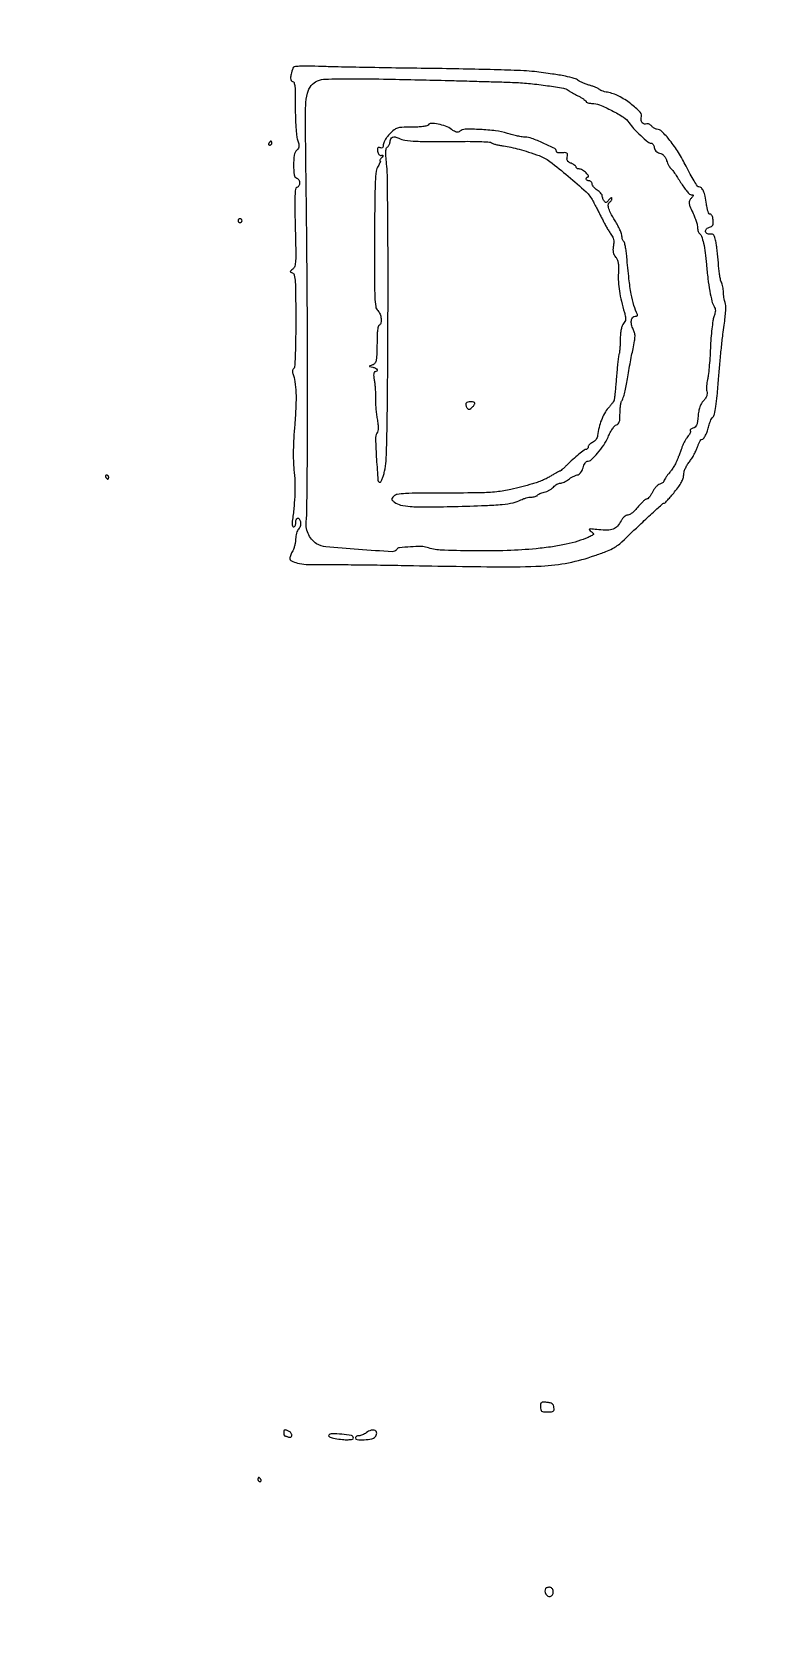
# Model space of a CAD drawing. Extents: x 0 to 5034, y 0 to 2560.
# Drawn here: x 553 to 922, y 1279 to 2089 of the extents above; entities that cross this region are included whole.
import ezdxf

# ---------------------------------------------------------------- set-up
doc = ezdxf.new("R2010")
doc.units = 0

msp = doc.modelspace()

# ---------------------------------------------------------------- linework, layer by layer
for points in [[(1302.591156, 2312.41867, -0.000002), (1321.157236, 2312.214958, -0.000002), (1342.798547, 2311.977339, -0.000002), (1365, 2311.733402, -0.001584)], [(524.94203, 1406.5, -0.000002), (524.957967, 1420.439069, -0.000002), (524.972858, 1433.372917, -0.000002), (524.985445, 1444.229163, -0.000017)]]:
    msp.add_lwpolyline(points, format="xyb")
for points in [[(683.554015, 2070.754891, 0.01454), (682.683478, 2067.609895, 0.054995), (682.416969, 2065.588416, 0.124688), (682.680853, 2064.445414, 0.281017), (683.410772, 2064, -0.325377), (684.164624, 2063.451342, -0.051302), (684.570224, 2061.548316, -0.024293), (684.776477, 2058.050754, -0.003851), (684.794518, 2051.174999, 0.00791), (684.85247, 2045.78, 0.010704), (685.086276, 2040.909541, 0.01082), (685.450805, 2036.915421, 0.051576), (685.940726, 2034.679603, -0.018107), (686.533139, 2032.639136, -0.079103), (686.643853, 2031.391066, -0.116424), (686.343205, 2030.42329, -0.06318), (685.576033, 2029.433175, 0.161466), (684.295462, 2026.882128, 0.034928), (683.919524, 2021.894499, 0.032238), (684.208134, 2017.012683, 0.276996), (685.5, 2015.361626, -0.170202), (686.541199, 2014.478245, -0.126703), (686.957927, 2013.017926, -0.129591), (686.61438, 2011.562679, -0.18063), (685.621227, 2010.684893, 0.275427), (684.889025, 2009.754709, 0.021701), (684.607611, 2006.488201, 0.014807), (684.536983, 2001.026909, 0.002473), (684.763767, 1990.542374, -0.001999), (685.030162, 1978.743539, -0.019706), (684.926686, 1973.776889, -0.049862), (684.490397, 1971.071316, -0.171632), (683.502241, 1969.625297, 0.013842), (682.470274, 1968.825947, 0.205433), (682.264182, 1968.42895, 0.301158), (682.449258, 1968.09919, 0.026986), (683.359701, 1967.692211, -0.259207), (684.293853, 1966.576686, -0.030494), (684.725825, 1963.244594, -0.01524), (684.952381, 1957.201831, -0.001749), (685, 1943.590402, -0.002977), (684.938167, 1933.207085, -0.008081), (684.731592, 1925.850232, -0.004215), (684.439349, 1920.306161, -0.243691), (683.931826, 1919.457866, 0.128727), (683.572984, 1919.081205, 0.081813), (683.368757, 1918.507273, 0.072619), (683.345928, 1917.828522, 0.066308), (683.514983, 1917.148849, -0.05847), (684.59599, 1913.075412, -0.026247), (685.095052, 1907.552173, -0.020655), (685.069056, 1900.477544, -0.010101), (684.481516, 1891.47621, 0.007213), (683.997278, 1884.663151, 0.010245), (683.778449, 1878.594254, 0.011607), (683.819159, 1873.279858, 0.018827), (684.128397, 1868.773971, -0.017935), (684.539898, 1862.930528, -0.01626), (684.551525, 1856.877755, -0.015399), (684.160564, 1850.517582, -0.012597), (683.362507, 1843.75, 0.020912), (683.201864, 1842.161024, 0.05116), (683.252676, 1840.988051, 0.085067), (683.492293, 1840.25331, 0.278326), (683.912102, 1840, 0.173479), (684.327214, 1840.148496, 0.093485), (684.68043, 1840.570164, 0.07381), (684.919433, 1841.198437, 0.054092), (685, 1841.940983, -0.065544), (685.221749, 1843.625325, -0.246708), (685.921245, 1844.382903, -0.339806), (686.73398, 1844.119291, -0.086778), (687.348423, 1842.775629, -0.066051), (687.47122, 1841.789349, -0.055077), (687.346714, 1840.739889, -0.05566), (686.998919, 1839.754603, -0.071377), (686.462113, 1838.958136, 0.077925), (685.898029, 1838.097212, 0.033888), (685.419087, 1836.812111, 0.032493), (685.085859, 1835.349664, 0.037195), (684.964565, 1833.921259, -0.034196), (684.846814, 1832.42857, -0.023851), (684.519732, 1830.77062, -0.024153), (684.050768, 1829.203493, -0.045093), (683.5, 1828, 0.016546), (682.950347, 1826.960073, 0.017383), (682.480268, 1825.902825, 0.017299), (682.139252, 1824.965752, 0.070878), (682.035435, 1824.37132, 0.291697), (682.893685, 1822.927322, 0.057315), (685.862424, 1821.83561, 0.043134), (690.235774, 1821.167184, 0.023728), (695.652033, 1821.069659, -0.008718), (700.493991, 1821.1278, -0.001014), (711.329035, 1821.046994, -0.001219), (724.215114, 1820.893342, -0.000995), (738, 1820.667922, 0.00166), (787.250742, 1819.92801, 0.015611), (808.412472, 1820.341094, 0.035507), (822.119039, 1822.017761, 0.03644), (835.328445, 1825.610402, 0.006563), (840.923182, 1827.662323, 0.026949), (844.222296, 1829.129827, 0.040256), (846.640444, 1830.622032, 0.031754), (849, 1832.596761, -0.001058), (858.629365, 1841.716337, -0.00376), (864.857678, 1847.502086, -0.001422), (869.484791, 1851.711928, -0.182553), (870.195059, 1851.990886, 0.198213), (870.617061, 1852.171531, 0.005474), (872.023958, 1853.639875, 0.010474), (873.649143, 1855.448114, 0.006902), (875.445059, 1857.591668, 0.016218), (877.491406, 1860.277125, 0.03242), (878.895036, 1862.546622, 0.041625), (879.72954, 1864.488516, 0.080844), (880, 1866.150307, -0.067509), (880.196198, 1867.596819, -0.035012), (880.804626, 1869.318899, -0.032539), (881.728967, 1871.11774, -0.031174), (882.890871, 1872.808638, 0.024242), (884.084665, 1874.4954, 0.01654), (885.281136, 1876.517225, 0.0167), (886.307536, 1878.5485, 0.032012), (886.968423, 1880.25, -0.020146), (887.487569, 1881.686621, -0.029542), (888.06715, 1882.898438, -0.02929), (888.629587, 1883.788113, -0.241668), (889.042368, 1884, 0.2347), (889.969485, 1884.460558, 0.04082), (891.05102, 1886.158759, 0.039574), (892.01818, 1888.406161, 0.036991), (892.645421, 1890.828912, -0.037658), (892.942401, 1891.969744, -0.026255), (893.439028, 1893.20436, -0.026591), (894.044424, 1894.34453, -0.048608), (894.671377, 1895.18937, 0.13003), (895.489107, 1896.771832, 0.017556), (896.176426, 1900.480753, 0.013905), (896.848843, 1906.04228, 0.003977), (897.582519, 1914.69817, -0.003383), (898.207195, 1922.173747, -0.003036), (898.954208, 1929.914462, -0.003044), (899.70903, 1936.852626, -0.009546), (900.333385, 1941.5, 0.010242), (900.847296, 1945.366021, 0.016316), (901.110624, 1948.690494, 0.01735), (901.14165, 1951.338201, 0.083266), (900.858948, 1952.8151, -0.032239), (900.529269, 1953.916576, -0.016542), (900.252316, 1955.331577, -0.01637), (900.062468, 1956.812927, -0.023686), (900, 1958.130841, 0.028849), (899.925627, 1959.418753, 0.022276), (899.701631, 1960.807552, 0.022746), (899.37439, 1962.089455, 0.049032), (898.984276, 1963.029381, -0.068814), (898.56383, 1964.167103, -0.012752), (898.139028, 1966.363264, -0.013461), (897.774396, 1968.976322, -0.011916), (897.533171, 1971.713639, 0.006639), (897.306278, 1974.641304, 0.005117), (896.98374, 1977.828381, 0.005176), (896.620977, 1980.800744, 0.012308), (896.274153, 1983, 0.015386), (895.742077, 1985.474522, 0.094889), (895.199611, 1986.651811, 0.177946), (894.425993, 1987.178353, 0.088237), (893.225258, 1987.26179, -0.145559), (891.666661, 1987.549347, -0.268628), (890.988447, 1988.597283, -0.223266), (891.518839, 1989.888356, -0.122075), (893.053614, 1990.724271, 0.075087), (894.047015, 1991.150931, 0.143176), (894.622219, 1991.792625, 0.105814), (894.861215, 1992.788416, 0.030443), (894.803614, 1994.380652, 0.035832), (894.602865, 1995.559594, 0.056881), (894.248356, 1996.519039, 0.077915), (893.806155, 1997.134416, 0.24993), (893.339724, 1997.279908, -0.310701), (892.821437, 1997.508278, -0.049099), (892.305276, 1998.562888, -0.037388), (891.838042, 2000.173791, -0.018337), (891.47459, 2002.279908, 0.018156), (890.792057, 2006.243598, 0.052113), (889.938618, 2008.899066, 0.087215), (888.895687, 2010.459803, 0.204721), (887.631633, 2011, -0.250056), (886.930115, 2011.374238, -0.008866), (885.214246, 2014.033994, -0.014528), (883.276773, 2017.370092, -0.009441), (881.224953, 2021.328489, 0.024082), (877.376051, 2028.250149, 0.029005), (873.090628, 2034.334402, 0.027567), (869.035085, 2038.895877, 0.199829), (866.382727, 2040, -0.101636), (865.855754, 2040.108237, -0.040798), (865.202348, 2040.453993, -0.038217), (864.53708, 2040.954142, -0.039276), (863.962231, 2041.545509, 0.057367), (863.381065, 2042.101724, 0.06052), (862.698586, 2042.499737, 0.067657), (862.022425, 2042.688302, 0.126485), (861.461641, 2042.623654, -0.165355), (860.275838, 2042.577783, -0.138025), (859.204956, 2043.254249, -0.1314), (858.609577, 2044.421182, -0.145229), (858.708042, 2045.681553, 0.289663), (858.131209, 2048.564373, 0.040275), (853.370438, 2052.815546, 0.042687), (847.331935, 2056.62736, 0.074354), (841.738955, 2058.538874, -0.018126), (840.259933, 2058.865169, -0.023156), (838.926683, 2059.277136, -0.022021), (837.868288, 2059.712227, -0.146832), (837.446733, 2060.086188, 0.139185), (837.013657, 2060.482124, 0.017083), (835.835554, 2061.022243, 0.019151), (834.357969, 2061.574045, 0.014732), (832.707778, 2062.065852, -0.018247), (830.98685, 2062.591938, -0.017833), (829.29541, 2063.245705, -0.018046), (827.854211, 2063.925209, -0.061632), (827, 2064.509322, 0.115102), (825.027646, 2065.570706, 0.016421), (820.526511, 2066.632458, 0.014205), (814.106965, 2067.73709, 0.005241), (805, 2068.941748, 0.020521), (799.616424, 2069.373347, 0.002034), (786.659375, 2069.825677, 0.002561), (771.205126, 2070.223036, 0.00203), (754.5, 2070.499092, -0.000676), (737.373143, 2070.735734, -0.000725), (720.642894, 2071.013808, -0.000686), (706.271136, 2071.293261, -0.003435), (698.220492, 2071.516187, 0.003944), (691.081843, 2071.706589, 0.017662), (686.899684, 2071.637406, 0.023424), (684.28113, 2071.378111, 0.289217)], [(762, 2064.479898, -0.00039), (772.312757, 2064.203208, -0.000441), (782.2125, 2063.921146, -0.000401), (790.629815, 2063.667138, -0.00242), (795, 2063.510569, -0.014871), (802.928873, 2062.95152, -0.01125), (811.589362, 2061.884122, -0.007048), (819.517549, 2060.610967, -0.113324), (822, 2059.564302, 0.021303), (822.820031, 2059.024584, 0.005793), (824.160938, 2058.242682, 0.00585), (825.704297, 2057.390247, 0.006051), (827.25, 2056.583915, -0.016692), (828.686563, 2055.795186, -0.023946), (829.898438, 2054.995355, -0.021408), (830.805026, 2054.271092, -0.216784), (831, 2053.842529, 0.267776), (831.187149, 2053.518136, 0.056888), (831.808834, 2053.247493, 0.045294), (832.698519, 2053.061197, 0.02898), (833.753479, 2053, -0.096923), (837.718881, 2052.224036, -0.022565), (843.910985, 2049.372162, -0.022017), (849.803614, 2045.992357, -0.107887), (852.517402, 2043.309188, 0.043758), (854.823851, 2040.359275, 0.018521), (858.389163, 2036.813075, 0.012426), (862.06096, 2033.587306, 0.175771), (863.680005, 2033, -0.167872), (864.155389, 2032.835764, -0.077368), (864.607879, 2032.351105, -0.063574), (864.970784, 2031.636107, -0.049801), (865.180449, 2030.790994, 0.079626), (865.478706, 2029.835547, 0.079466), (866.060752, 2029.020417, 0.076075), (866.892918, 2028.400516, 0.064631), (867.919567, 2028.014897, -0.078736), (869.039057, 2027.558164, -0.071168), (870.006816, 2026.76493, -0.06257), (870.809932, 2025.633066, -0.041863), (871.441446, 2024.173906, 0.020207), (871.940258, 2022.86925, 0.022492), (872.527132, 2021.656089, 0.02256), (873.11561, 2020.675823, 0.099105), (873.589471, 2020.200004, -0.086056), (874.173881, 2019.642785, -0.006572), (875.451466, 2017.869689, -0.008877), (876.918604, 2015.694885, -0.006646), (878.459728, 2013.25, 0.016407), (880.034931, 2010.855951, 0.023013), (881.605213, 2008.835938, 0.0205), (883.005265, 2007.326427, 0.198031), (883.797124, 2007, -0.043015), (884.567839, 2006.933572, -0.381214), (884.762817, 2006.687681, -0.159976), (884.589552, 2006.247831, -0.010762), (883.693425, 2005.213733, 0.072259), (882.88703, 2004.012731, 0.142324), (882.700592, 2002.888074, 0.070399), (883.111116, 2001.33886, 0.008566), (884.538438, 1998.114436, -0.015085), (885.480693, 1995.908562, -0.015601), (886.276916, 1993.674239, -0.015494), (886.844493, 1991.701509, -0.062371), (887, 1990.45972, 0.038145), (887.071851, 1989.519285, 0.041711), (887.285767, 1988.62929, 0.045785), (887.598834, 1987.910484, 0.129455), (887.972825, 1987.516795, -0.177958), (889.018284, 1986.183536, -0.023007), (889.989337, 1982.630107, -0.022595), (890.832981, 1977.874397, -0.012452), (891.454939, 1972, 0.010391), (892.176764, 1964.903099, 0.014355), (893.13887, 1958.573674, 0.014038), (894.215516, 1953.463077, 0.08081), (895.280907, 1950.921804, -0.066678), (895.764287, 1949.854007, -0.076718), (895.918909, 1948.747125, -0.059458), (895.742797, 1947.431982, -0.023775), (895.205902, 1945.692867, 0.050553), (894.697626, 1943.668165, 0.008286), (894.179912, 1939.657119, 0.009046), (893.73282, 1934.899472, 0.007871), (893.433326, 1929.90265, -0.005578), (893.156609, 1924.902039, -0.006399), (892.777951, 1920.133051, -0.005812), (892.358512, 1916.101094, -0.036168), (891.971257, 1914.060928, 0.028503), (891.664687, 1912.570756, 0.02269), (891.499883, 1910.936985, 0.023227), (891.486534, 1909.405423, 0.052091), (891.650705, 1908.255565, -0.069696), (891.781239, 1907.037275, -0.076877), (891.562209, 1905.872552, -0.066536), (890.963178, 1904.699709, -0.037292), (889.955214, 1903.452327, 0.056038), (888.883195, 1902.019178, 0.048764), (888.096548, 1900.316628, 0.040788), (887.55329, 1898.22264, 0.022397), (887.216222, 1895.593807, -0.013962), (886.895587, 1892.708177, -0.066018), (886.451913, 1891.107725, -0.120739), (885.753954, 1890.175337, -0.108452), (884.676982, 1889.62578, 0.038758), (883.925559, 1889.365662, 0.081893), (883.409298, 1889.031722, 0.152404), (883.205931, 1888.68522, 0.258983), (883.295852, 1888.370815, -0.22062), (883.444911, 1887.963874, -0.070617), (883.298109, 1887.320001, -0.055021), (882.906068, 1886.557864, -0.037652), (882.308603, 1885.788508, 0.03878), (881.565884, 1884.827648, 0.016913), (880.72721, 1883.449542, 0.016618), (879.930754, 1881.918355, 0.021285), (879.306421, 1880.457357, -0.000095), (878.714972, 1878.893022, -0.000057), (878.013962, 1877.040612, -0.000057), (877.317442, 1875.201341, -0.000101), (876.741109, 1873.680897, -0.030301), (876.063328, 1872.17574, -0.015686), (875.046816, 1870.379854, -0.015537), (873.882773, 1868.59343, -0.022737), (872.741109, 1867.104172, 0.011982), (871.691289, 1865.794056, 0.015948), (870.805201, 1864.552059, 0.013211), (870.136481, 1863.488687, 0.134542), (870, 1862.990662, -0.183055), (869.858252, 1862.616463, -0.053487), (869.395777, 1862.194419, -0.045991), (868.730428, 1861.794746, -0.035436), (867.94307, 1861.481931, 0.09453), (867.039027, 1860.992933, 0.037599), (866.012055, 1860.017838, 0.035515), (865.032766, 1858.769343, 0.03731), (864.257858, 1857.414543, -0.027356), (863.544227, 1856.107221, -0.035694), (862.746348, 1855.003022, -0.0386), (861.978722, 1854.218077, -0.181812), (861.398817, 1854, 0.164331), (860.743301, 1853.778577, 0.021615), (859.598977, 1852.825, 0.02322), (858.303174, 1851.53183, 0.017534), (857, 1850, -0.026694), (855.648353, 1848.468901, -0.031286), (854.207286, 1847.175, -0.032823), (852.876178, 1846.257553, -0.135277), (851.941651, 1846, 0.120776), (851.087963, 1845.790738, 0.058432), (850.152258, 1845.154009, 0.051337), (849.255633, 1844.199187, 0.043563), (848.51533, 1843.029644, -0.064395), (846.713714, 1840.429076, -0.115707), (844.590957, 1838.958259, -0.091473), (841.680465, 1838.389139, -0.029821), (837.29052, 1838.604231, 0.003639), (833.77173, 1838.961922, 0.078109), (832.732415, 1838.897532, 0.562447), (832.609716, 1838.537341, 0.054627), (833.429555, 1837.749851, -0.030218), (834.516552, 1836.8031, -0.325082), (834.607117, 1836.259939, -0.165632), (834.087766, 1835.74707, -0.008638), (831.929555, 1834.747956, -0.029463), (826.848615, 1832.850683, -0.020914), (820.963505, 1831.306244, -0.01788), (814.046047, 1830.054154, -0.010913), (805.806727, 1829.048254, -0.017538), (791.322529, 1828.111471, -0.010318), (773.968176, 1827.957404, -0.007512), (757.663975, 1828.39417, -0.075464), (751, 1829.692711, 0.086804), (748.149941, 1830.181701, 0.015206), (742.688185, 1829.997754, 0.009777), (737.120928, 1829.531075, 0.232572), (735.826396, 1828.719103, -0.275226), (733.546901, 1827.532172, -0.003433), (716.49444, 1828.624146, -0.005741), (700.092055, 1829.977065, -0.122168), (695.521193, 1831.578071, -0.071606), (692.938503, 1833.857047, -0.077173), (691.18112, 1836.718406, -0.073434), (690.316844, 1840.101294, -0.056863), (690.355201, 1843.908748, 0.027536), (690.584803, 1847.249519, 0.00071), (690.767307, 1862.279445, 0.001505), (690.903472, 1879.933611, 0.001027), (690.956643, 1900, 0.000808), (690.92432, 1931.712431, 0.001198), (690.784549, 1959.501117, 0.000926), (690.482848, 1992.021001, 0.000286), (689.909699, 2041, -0.011893), (690.034793, 2051.866462, -0.054022), (690.937113, 2058.122857, -0.101968), (692.798789, 2061.933833, -0.129499), (695.891518, 2064.31234, -0.093638), (699.954672, 2065.183875, -0.005508), (712.63498, 2065.355702, -0.00571), (731.41068, 2065.188888, -0.001435)], [(751.566578, 2042.107725, -0.204867), (750.913708, 2041.648422, -0.019052), (748.928351, 2041.305902, -0.020863), (746.332746, 2041.068991, -0.01198), (743.190983, 2040.989352, 0.008894), (738.381438, 2040.897129, 0.065266), (736.117715, 2040.514815, 0.096042), (734.408517, 2039.605011, 0.029824), (732.25, 2037.632991, 0.028561), (731.006173, 2036.196911, 0.029909), (729.954687, 2034.649607, 0.031339), (729.216652, 2033.212439, 0.103305), (729, 2032.175024, -0.043253), (728.91689, 2031.216089, -0.161385), (728.634173, 2030.689751, -0.207911), (728.145498, 2030.51254, -0.076226), (727.412004, 2030.672141, 0.069516), (726.65326, 2030.847875, 0.270499), (726.233961, 2030.650702, 0.163642), (726.069283, 2030.074702, 0.026063), (726.185745, 2028.890756, 0.051098), (726.427946, 2027.951144, 0.086737), (726.835499, 2027.251438, 0.116294), (727.359409, 2026.862355, 0.157119), (727.943014, 2026.806424, -0.032545), (728.64276, 2026.912953, -0.415137), (728.826499, 2026.757889, -0.184783), (728.726581, 2026.41376, -0.011175), (728.046828, 2025.556424, 0.023256), (727.595838, 2024.9585, 0.051591), (727.324167, 2024.4572, 0.107472), (727.265003, 2024.130979, 0.404084), (727.400608, 2024, -0.471356), (727.539317, 2023.831887, -0.047194), (727.37143, 2023.259703, -0.033178), (726.982875, 2022.447163, -0.016915), (726.394834, 2021.47984, 0.115431), (725.460978, 2018.923073, 0.017979), (725.004356, 2013.525374, 0.009856), (724.738937, 2004.289371, 0.001306), (724.61366, 1984.737961, 0.001105), (724.581016, 1964.147576, 0.01115), (724.77768, 1955.570083, 0.023396), (725.216186, 1950.8175, 0.163075), (726.241879, 1948.758121, -0.100603), (727.371159, 1947.052636, -0.069014), (727.939232, 1944.795188, -0.075521), (727.851296, 1942.704621, -0.209076), (727.031928, 1941.519733, 0.153444), (726.653521, 1941.081888, 0.035779), (726.328778, 1940.154035, 0.033637), (726.094112, 1938.983736, 0.027514), (725.997646, 1937.710716, -0.001689), (725.748056, 1927.311879, -0.030349), (725.454684, 1923.98876, -0.116551), (724.807307, 1922.371632, -0.159594), (723.559641, 1921.439902, 0.004558), (722.185716, 1920.963098, 0.363221), (722.078111, 1920.779798, 0.307997), (722.237583, 1920.613192, 0.003871), (723.75, 1920.3035, -0.074217), (725.153143, 1919.803374, -0.158371), (725.942408, 1918.983055, -0.356762), (725.78215, 1918.308941, -0.164466), (724.868331, 1918, 0.276916), (724.413511, 1917.727186, 0.100485), (724.189647, 1916.976759, 0.050822), (724.205016, 1915.690027, 0.015282), (724.486452, 1913.75, -0.017707), (724.763118, 1911.77552, -0.009586), (724.970504, 1909.330953, -0.009538), (725.086536, 1906.831257, -0.014848), (725.081393, 1904.67452, 0.018835), (725.093913, 1902.433431, 0.00995), (725.269443, 1899.657674, 0.009887), (725.562219, 1896.820439, 0.01505), (725.93901, 1894.372102, -0.014651), (726.344415, 1891.751747, -0.034039), (726.455916, 1889.767864, -0.046301), (726.297554, 1888.257151, -0.090563), (725.852835, 1887.135959, 0.149559), (725.094996, 1884.302345, 0.006641), (725.596985, 1874.038267, 0.004204), (726.344445, 1863.462329, 0.391269), (727.385932, 1862.5, 0.283137), (727.799954, 1862.754883, 0.017899), (728.423665, 1864.110054, 0.02204), (729.072873, 1865.880459, 0.014216), (729.674563, 1867.981034, 0.052331), (730.435385, 1873.15596, 0.004716), (730.854558, 1886.260347, 0.003825), (731.158949, 1906.696085, 0.000774), (731.365633, 1942.981034, 0.001248), (731.410694, 1970.259764, 0.001735), (731.305296, 1994.692197, 0.001061), (731.101595, 2015.257549, 0.022166), (730.755281, 2021.396657, -0.007155), (730.387769, 2025.641336, -0.024254), (730.322298, 2028.419951, -0.033951), (730.492123, 2030.244362, -0.217466), (730.994763, 2030.996763, 0.067886), (731.446082, 2031.3686, 0.043911), (731.860789, 2031.904793, 0.043543), (732.179919, 2032.51254, 0.061692), (732.344604, 2033.100106, -0.050003), (732.849851, 2035.079086, -0.186599), (733.680778, 2036.028687, -0.191619), (734.918143, 2036.158273, -0.053029), (736.766935, 2035.419284, 0.090199), (739.843167, 2034.446395, 0.019611), (745.411225, 2033.959756, 0.012564), (754.074388, 2033.761919, 0.002808), (768.861622, 2033.87888, -0.006408), (774.063995, 2033.88257, -0.009428), (778.632666, 2033.741073, -0.005303), (782.451333, 2033.51006, -0.151117), (783.361622, 2033.155952, 0.090255), (784.09196, 2032.765519, 0.014876), (785.634351, 2032.320054, 0.015932), (787.502243, 2031.903233, 0.013476), (789.5, 2031.579316, -0.020084), (793.170381, 2030.93432, -0.013093), (797.34926, 2029.910338, -0.011527), (802.047094, 2028.510792, -0.007957), (807.300455, 2026.720139, -0.076438), (812.659603, 2023.813255, -0.012306), (821.972057, 2016.371673, -0.011697), (830.921533, 2008.48753, -0.087299), (834.340405, 2004, 0.000646), (834.912124, 2002.896947, 0.000444), (835.563504, 2001.646875, 0.000447), (836.192937, 2000.444155, 0.000909), (836.690317, 1999.5, -0.002529), (837.245444, 1998.437893, -0.000701), (838.105775, 1996.765625, -0.000708), (839.074511, 1994.869529, -0.000742), (840.022849, 1993, 0.0096), (841.002607, 1991.150491, 0.009218), (842.06556, 1989.314458, 0.009184), (843.062092, 1987.73058, 0.032622), (843.783081, 1986.772623, -0.075082), (844.411939, 1985.770743, -0.062697), (844.76597, 1984.564168, -0.05166), (844.849444, 1983.099991, -0.028657), (844.664259, 1981.318496, 0.028538), (844.47007, 1979.454679, 0.060053), (844.576347, 1978.005572, 0.07252), (844.99837, 1976.804733, 0.063289), (845.76103, 1975.711565, -0.079802), (846.561723, 1974.479518, -0.06057), (847.032493, 1972.936017, -0.041714), (847.225765, 1970.833543, -0.014453), (847.16291, 1967.784943, 0.027186), (847.184559, 1963.311568, 0.022855), (847.680945, 1958.596931, 0.020536), (848.675508, 1953.471623, 0.014133), (850.202598, 1947.754107, -0.019945), (850.720599, 1945.720159, -0.072031), (850.808116, 1944.389532, -0.099889), (850.506349, 1943.32915, -0.061545), (849.771967, 1942.254107, 0.093635), (849.091918, 1941.107993, 0.03657), (848.588816, 1939.329535, 0.029618), (848.253813, 1937.008752, 0.016295), (848.105919, 1934.142627, -0.00614), (848.028191, 1931.65608, -0.008703), (847.893392, 1929.446676, -0.005471), (847.728527, 1927.605057, -0.113825), (847.551781, 1927.083784, 0.105166), (847.356933, 1926.539907, 0.003082), (847.043327, 1924.10878, 0.006058), (846.724963, 1921.226461, 0.004125), (846.429665, 1917.941156, -0.000911), (846.144822, 1914.526103, -0.001026), (845.858371, 1911.245215, -0.000937), (845.603709, 1908.454889, -0.00558), (845.451782, 1907, 0.000055), (845.335065, 1905.990415, 0.000062), (845.2236, 1905.024284, 0.000056), (845.129173, 1904.204127, 0.000352), (845.081242, 1903.784796, -0.123054), (844.921098, 1903.356724, -0.008776), (844.176277, 1902.314334, -0.011932), (843.22575, 1901.094205, -0.008711), (842.114594, 1899.783297, 0.051491), (840.208671, 1897.100247, 0.036111), (838.620235, 1893.74851, 0.034061), (837.441617, 1889.968857, 0.032386), (836.762662, 1886, -0.069069), (836.497888, 1884.930088, -0.061043), (835.944454, 1883.922912, -0.06144), (835.168494, 1883.085141, -0.072004), (834.25, 1882.512872, 0.043678), (833.389169, 1882.041772, 0.04938), (832.660938, 1881.444744, 0.055829), (832.160253, 1880.817752, 0.141512), (832, 1880.262872, -0.076265), (831.925977, 1879.780392, -0.08944), (831.711327, 1879.370969, -0.100748), (831.392056, 1879.097269, -0.127656), (831.017284, 1879, 0.161496), (829.92019, 1878.636157, 0.011498), (827.350844, 1876.627829, 0.014921), (824.304937, 1873.97631, 0.009768), (820.94869, 1870.75, -0.010481), (819.849655, 1869.696525, -0.014759), (818.823526, 1868.807812, -0.010903), (817.943694, 1868.121531, -0.161541), (817.57735, 1868, 0.120629), (817.181939, 1867.903195, 0.006562), (816.044048, 1867.291394, 0.009903), (814.702053, 1866.511841, 0.007047), (813.22856, 1865.587726, -0.028828), (811.409135, 1864.554181, -0.014014), (808.979639, 1863.437206, -0.01385), (806.37836, 1862.412636, -0.019422), (804, 1861.654256, -0.00927), (793.186772, 1858.87826, -0.031448), (786.01229, 1857.647595, -0.023367), (777.749282, 1857.148897, -0.003454), (761.021836, 1857.037715, 0.001872), (747.004157, 1856.988902, 0.012845), (740.111247, 1856.761939, 0.02227), (736.057856, 1856.342394, 0.160797), (734.328723, 1855.47158, 0.02866), (733.477872, 1854.517166, 0.195052), (733.303602, 1853.923487, 0.182956), (733.58706, 1853.353733, 0.024752), (734.628013, 1852.480966, 0.103973), (737.748391, 1851.007969, 0.040438), (742.489747, 1850.276778, 0.020711), (750.182581, 1850.040064, 0.003553), (764.796867, 1850.29967, 0.002921), (780.311261, 1850.776273, 0.015282), (788.834635, 1851.349179, 0.027928), (794.286136, 1852.19272, 0.067073), (798.126981, 1853.565664, -0.030726), (799.371069, 1854.115011, -0.022098), (800.817532, 1854.578664, -0.022433), (802.238429, 1854.898115, -0.044101), (803.391323, 1855, 0.034148), (804.386544, 1855.068048, 0.039104), (805.317919, 1855.27115, 0.042798), (806.063658, 1855.567639, 0.139204), (806.452451, 1855.923063, -0.120656), (806.856438, 1856.320378, -0.028417), (807.702777, 1856.761102, -0.027646), (808.761578, 1857.169344, -0.024135), (809.907775, 1857.479744, 0.043036), (811.141007, 1857.864233, 0.029608), (812.461806, 1858.498086, 0.029935), (813.669185, 1859.266013, 0.05227), (814.551295, 1860.056681, -0.042962), (815.350531, 1860.800292, -0.038226), (816.295721, 1861.42915, -0.040239), (817.23887, 1861.861952, -0.08767), (818.020129, 1862, 0.078113), (818.842325, 1862.129238, 0.029519), (819.929763, 1862.552066, 0.028367), (821.079139, 1863.16009, 0.030814), (822.119518, 1863.879373, -0.026601), (823.180581, 1864.626237, -0.02142), (824.393131, 1865.316164, -0.021917), (825.570889, 1865.857229, -0.050589), (826.504377, 1866.131456, 0.107405), (827.395529, 1866.506787, 0.068631), (828.221296, 1867.275548, 0.058161), (828.926198, 1868.380399, 0.041329), (829.456797, 1869.752083, -0.027678), (829.899453, 1870.99623, -0.038549), (830.438975, 1872.047328, -0.043154), (830.992055, 1872.794, -0.213776), (831.456797, 1873.004778, 0.186843), (833.554904, 1873.828239, 0.028898), (836.721598, 1877.096705, 0.032166), (839.795455, 1881.161276, 0.044377), (841.965921, 1885.186875, -0.020812), (843.051098, 1887.448291, -0.028492), (844.223435, 1889.377701, -0.029929), (845.344145, 1890.813375, -0.149184), (846.204609, 1891.343255, 0.135982), (847.095318, 1891.860463, 0.119883), (847.64502, 1892.786345, 0.061341), (847.926401, 1894.381308, 0.013024), (848, 1897.20638, -0.01742), (848.074573, 1899.346165, -0.021964), (848.299164, 1901.314789, -0.020766), (848.621802, 1902.914289, -0.137057), (849.018432, 1903.618432, 0.126548), (849.485865, 1904.409597, 0.008532), (850.177869, 1906.961347, 0.011821), (850.887146, 1910.072964, 0.008563), (851.535314, 1913.568432, -0.002918), (852.219293, 1917.504424, -0.002011), (853.038056, 1921.955509, -0.002027), (853.860251, 1926.230931, -0.00414), (854.546823, 1929.577983, 0.008581), (855.332976, 1933.591256, 0.041712), (855.547894, 1935.897953, 0.068419), (855.326772, 1937.628371, 0.053766), (854.640337, 1939.392139, -0.066701), (853.811742, 1941.695094, -0.093061), (853.753688, 1943.878454, -0.133668), (854.446202, 1945.409546, -0.22369), (855.699965, 1946, 0.050524), (856.235637, 1946.054267, 0.099313), (856.628481, 1946.220313, 0.159798), (856.8175, 1946.465881, 0.20075), (856.801246, 1946.75, -0.04202), (855.014299, 1951.365535, -0.025518), (853.654121, 1957.062354, -0.017963), (852.518, 1964.712854, -0.006327), (851.423031, 1975.753954, 0.010846), (851.11765, 1978.573553, 0.01582), (850.716528, 1981.040108, 0.011256), (850.279731, 1983.036863, 0.197341), (849.898112, 1983.562971, -0.125362), (849.553047, 1983.920399, -0.04693), (849.26382, 1984.56016, -0.042787), (849.066382, 1985.348916, -0.03996), (849, 1986.178206, 0.089445), (848.794585, 1987.317297, 0.015981), (847.971875, 1989.325679, 0.016813), (846.839936, 1991.643068, 0.014476), (845.5, 1994, -0.015053), (843.2697, 1997.933632, -0.057152), (842.245632, 2000.562185, -0.113757), (842.191076, 2002.333911, -0.208303), (843, 2003.5, 0.076707), (843.380214, 2003.824622, 0.05495), (843.696908, 2004.286338, 0.054799), (843.906278, 2004.807619, 0.074923), (843.968197, 2005.309017, 0.269524), (843.811601, 2005.562588, 0.248003), (843.502854, 2005.56408, 0.082944), (843.011652, 2005.193084, 0.027829), (842.428712, 2004.504871, -0.019711), (841.556544, 2003.44066, -0.162341), (841.021328, 2003.132108, -0.256368), (840.545479, 2003.279743, -0.051114), (839.975828, 2004.004871, -0.029109), (839.612872, 2004.660582, -0.024304), (839.303781, 2005.394209, -0.024995), (839.08696, 2006.094707, -0.059244), (839.015313, 2006.63499, 0.144892), (838.845864, 2007.180313, 0.036928), (838.270123, 2007.917758, 0.034498), (837.458041, 2008.697567, 0.029038), (836.5, 2009.408043, -0.037855), (835.543395, 2010.143921, -0.040799), (834.734375, 2010.998778, -0.044543), (834.173362, 2011.841625, -0.12521), (834, 2012.523053, 0.100632), (833.885402, 2013.086679, 0.098306), (833.559375, 2013.566147, 0.097561), (833.072492, 2013.887332, 0.097467), (832.5, 2014, -0.064853), (831.926543, 2014.074694, -0.082425), (831.440625, 2014.29375, -0.098894), (831.115568, 2014.618646, -0.148195), (831, 2015, -0.099038), (831.076342, 2015.381638, -0.097945), (831.29375, 2015.70625, -0.097945), (831.618362, 2015.923658, -0.099038), (832, 2016, 0.388784), (832.196318, 2016.179833, 0.13869), (832.11875, 2016.5875, 0.056899), (831.699554, 2017.231082, 0.023605), (831, 2018, 0.033666), (830.123995, 2018.765364, 0.032922), (829.146875, 2019.4125, 0.034745), (828.214566, 2019.862493, 0.095343), (827.5, 2020, -0.054008), (826.926154, 2020.062166, -0.073734), (826.440625, 2020.246599, -0.093425), (826.114746, 2020.519158, -0.173704), (826, 2020.839485, 0.192951), (825.840534, 2021.23733, 0.036044), (825.246585, 2021.77565, 0.033917), (824.417305, 2022.33867, 0.025282), (823.435181, 2022.84758, -0.038234), (822.226841, 2023.513921, -0.110847), (821.566488, 2024.195455, -0.139158), (821.343371, 2024.994536, -0.075913), (821.502569, 2026.008095, 0.087481), (821.666369, 2027.234142, 0.263424), (821.236338, 2027.924879, 0.131195), (820.105957, 2028.19899, 0.019597), (817.75, 2028.052296, -0.05763), (817.080545, 2028.061509, -0.082771), (816.514063, 2028.233062, -0.10733), (816.13653, 2028.534053, -0.172658), (816, 2028.917645, 0.283835), (815.164645, 2030.270646, 0.010074), (809.395042, 2033.017973, 0.016426), (803.618118, 2035.402126, 0.088717), (800.291701, 2036.012901, -0.039621), (798.826264, 2036.136026, -0.011001), (796.557562, 2036.560647, -0.011033), (794.001902, 2037.156583, -0.01136), (791.5, 2037.859452, 0.041916), (785.472623, 2039.161868, 0.020646), (777.655909, 2039.849494, 0.014857), (770.182133, 2039.974657, 0.171595), (767.471723, 2038.976532, -0.10575), (766.66721, 2038.555639, -0.122818), (765.805709, 2038.532475, -0.079234), (764.752947, 2038.947683, -0.023798), (763.30895, 2039.896622, 0.06898), (760.366457, 2041.470796, 0.041868), (756.555544, 2042.524713, 0.039351), (753.043619, 2042.903568, 0.267634)], [(671.5, 2033, 0.082592), (671.343488, 2032.6179, 0.161196), (671.3746, 2032.29375, 0.182303), (671.586039, 2032.078288, 0.108972), (671.940983, 2032, 0.093332), (672.345238, 2032.076123, 0.09642), (672.688914, 2032.29375, 0.099167), (672.918938, 2032.618444, 0.105053), (673, 2033, 0.042167), (672.967655, 2033.382849, 0.061769), (672.870461, 2033.70625, 0.081139), (672.727648, 2033.92554, 0.210953), (672.559017, 2034, 0.151918), (672.34829, 2033.934461, 0.038439), (672.066025, 2033.70625, 0.035638), (671.768994, 2033.382774, 0.029505)], [(656, 1994, 0.099038), (656.076342, 1993.618362, 0.097945), (656.29375, 1993.29375, 0.097945), (656.618362, 1993.076342, 0.099038), (657, 1993, 0.099038), (657.381638, 1993.076342, 0.097945), (657.70625, 1993.29375, 0.097945), (657.923658, 1993.618362, 0.099038), (658, 1994, 0.099038), (657.923658, 1994.381638, 0.097945), (657.70625, 1994.70625, 0.097945), (657.381638, 1994.923658, 0.099038), (657, 1995, 0.099038), (656.618362, 1994.923658, 0.097945), (656.29375, 1994.70625, 0.097945), (656.076342, 1994.381638, 0.099038)], [(770.625, 1902.202254, 0.125253), (770.497582, 1901.796626, 0.055186), (770.528774, 1901.231135, 0.049795), (770.698169, 1900.606627, 0.047334), (770.989768, 1900.016556, 0.053612), (771.505514, 1899.352979, 0.194966), (771.983978, 1899.140526, 0.152734), (772.554136, 1899.298536, 0.029821), (773.423785, 1899.936747, 0.030116), (774.027029, 1900.502048, 0.033228), (774.536987, 1901.118404, 0.035306), (774.895067, 1901.696984, 0.121496), (775, 1902.122445, 0.33198), (774.52921, 1902.753363, 0.067711), (773.063759, 1902.980026, 0.061992), (771.472238, 1902.811357, 0.19954)], [(589.5, 1865, 0.029505), (589.768994, 1864.617226, 0.035638), (590.066025, 1864.29375, 0.038439), (590.34829, 1864.065539, 0.151918), (590.559017, 1864, 0.210953), (590.727648, 1864.07446, 0.081139), (590.870461, 1864.29375, 0.061769), (590.967655, 1864.617151, 0.042167), (591, 1865, 0.105053), (590.918938, 1865.381556, 0.099167), (590.688914, 1865.70625, 0.09642), (590.345238, 1865.923877, 0.093332), (589.940983, 1866, 0.108972), (589.586039, 1865.921712, 0.182303), (589.3746, 1865.70625, 0.161196), (589.343488, 1865.3821, 0.082592)], [(808, 1397.563358, 0.048118), (808.136363, 1396.149684, 0.191202), (808.598132, 1395.429529, 0.136043), (809.540051, 1395.083185, 0.020485), (811.569551, 1395, 0.017831), (813.58294, 1395.071826, 0.134357), (814.473283, 1395.385203, 0.221672), (814.849127, 1396.028192, 0.058505), (814.819551, 1397.25, 0.075029), (814.489427, 1398.352814, 0.127529), (813.877036, 1399.088303, 0.098739), (812.861825, 1399.548923, 0.033257), (811.25, 1399.813358, 0.021507), (809.38557, 1399.912478, 0.15514), (808.536406, 1399.651921, 0.203265), (808.116479, 1398.988317, 0.040803)], [(679, 1384.5, 0.026361), (679.030325, 1383.925219, 0.041645), (679.12285, 1383.440625, 0.050709), (679.256806, 1383.098541, 0.281131), (679.418213, 1383, -0.065182), (679.666328, 1382.967516, -0.008575), (680.178225, 1382.821697, -0.009838), (680.781926, 1382.625425, -0.008099), (681.418213, 1382.393011, 0.065667), (682.089886, 1382.232011, 0.155758), (682.587534, 1382.33544, 0.176942), (682.893336, 1382.693686, 0.089318), (683, 1383.286022, 0.094542), (682.881941, 1383.904818, 0.06683), (682.53535, 1384.5237, 0.064683), (682.022903, 1385.048849, 0.075655), (681.418213, 1385.393011, 0.013436), (679.951151, 1385.9112, 0.168163), (679.370956, 1385.899279, 0.274596), (679.075161, 1385.534289, 0.036287)], [(701.578874, 1383.12762, 0.371641), (701.639249, 1382.748858, 0.066218), (702.293821, 1382.330371, 0.044417), (703.377432, 1381.937499, 0.023809), (704.769857, 1381.638626, 0.016141), (708.431205, 1381.154194, 0.031228), (711.381854, 1381.045467, 0.03636), (713.475264, 1381.251896, 0.364977), (714, 1381.875, 0.358676), (713.006839, 1383.08137, 0.023194), (708.177394, 1383.79589, 0.023938), (703.252287, 1384.055382, 0.261207)], [(720.44113, 1384.531803, -0.036476), (719.569537, 1383.967417, -0.02894), (718.556144, 1383.485547, -0.029757), (717.559234, 1383.147977, -0.062288), (716.75, 1383.031803, 0.055083), (716.080579, 1382.945493, 0.073748), (715.514063, 1382.715592, 0.092324), (715.133656, 1382.384054, 0.169034), (715, 1382, 0.390953), (715.853384, 1381.0754, 0.031465), (719.467998, 1381.013383, 0.033177), (723.213671, 1381.434981, 0.17672), (724.963645, 1382.456195, 0.155997), (725.713435, 1384.315994, 0.313244), (724.945945, 1385.615736, 0.182696), (722.85819, 1385.75974, 0.088989)], [(666, 1361, 0.105053), (666.081062, 1360.618444, 0.099167), (666.311086, 1360.29375, 0.09642), (666.654762, 1360.076123, 0.093332), (667.059017, 1360, 0.108972), (667.413961, 1360.078288, 0.182303), (667.6254, 1360.29375, 0.161196), (667.656512, 1360.6179, 0.082592), (667.5, 1361, 0.029505), (667.231006, 1361.382774, 0.035638), (666.933975, 1361.70625, 0.038439), (666.65171, 1361.934461, 0.151918), (666.440983, 1362, 0.210953), (666.272352, 1361.92554, 0.081139), (666.129539, 1361.70625, 0.061769), (666.032345, 1361.382849, 0.042167)], [(810.589992, 1306.145611, 0.157528), (810.275133, 1304.865013, 0.114318), (810.71062, 1303.452446, 0.121572), (811.693812, 1302.435764, 0.189842), (812.875827, 1302.214603, 0.205317), (814.022199, 1302.990923, 0.145426), (814.459716, 1304.502716, 0.144406), (814.001676, 1306.015805, 0.202649), (812.843237, 1306.791673, 0.058274), (812.165277, 1306.841823, 0.059233), (811.497931, 1306.733506, 0.065325), (810.940461, 1306.491411, 0.119833)]]:
    msp.add_lwpolyline(points, format="xyb", close=True)

doc.saveas('drawing.dxf')
